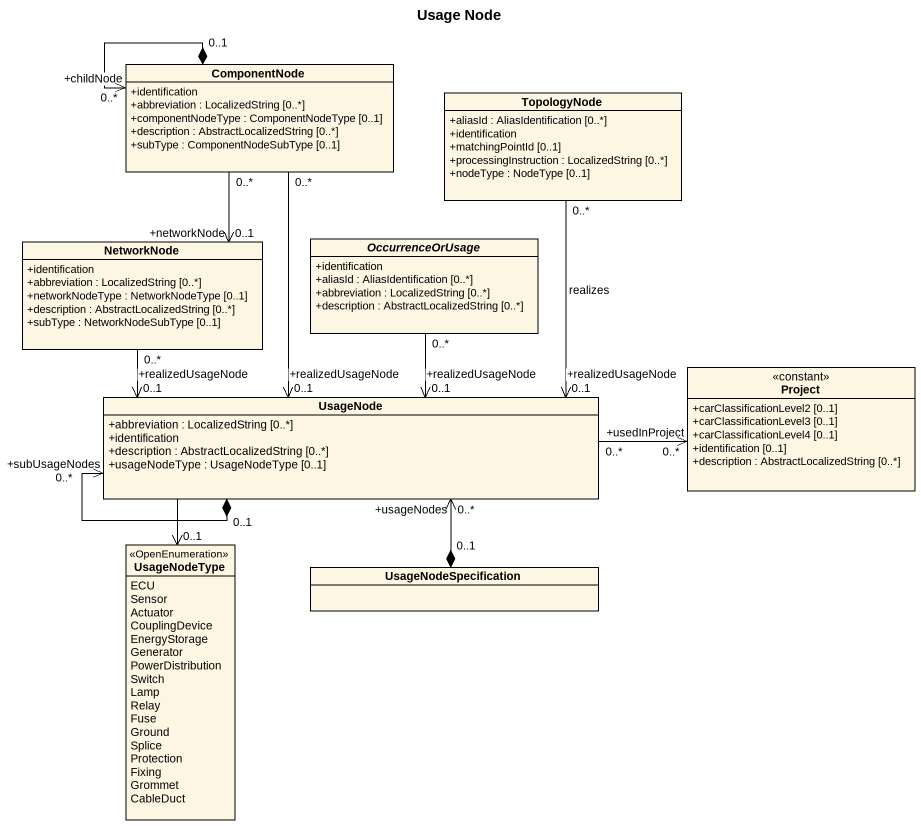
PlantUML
@startuml
title Usage Node
hide circle
hide empty members
skinparam classAttributeIconSize 0
class ComponentNode {
  +identification
  +abbreviation : LocalizedString [0..*]
  +componentNodeType : ComponentNodeType [0..1]
  +description : AbstractLocalizedString [0..*]
  +subType : ComponentNodeSubType [0..1]
}
class TopologyNode {
  +aliasId : AliasIdentification [0..*]
  +identification
  +matchingPointId [0..1]
  +processingInstruction : LocalizedString [0..*]
  +nodeType : NodeType [0..1]
}
class NetworkNode {
  +identification
  +abbreviation : LocalizedString [0..*]
  +networkNodeType : NetworkNodeType [0..1]
  +description : AbstractLocalizedString [0..*]
  +subType : NetworkNodeSubType [0..1]
}
abstract class OccurrenceOrUsage {
  +identification
  +aliasId : AliasIdentification [0..*]
  +abbreviation : LocalizedString [0..*]
  +description : AbstractLocalizedString [0..*]
}
class Project <<constant>> {
  +carClassificationLevel2 [0..1]
  +carClassificationLevel3 [0..1]
  +carClassificationLevel4 [0..1]
  +identification [0..1]
  +description : AbstractLocalizedString [0..*]
}
class UsageNode {
  +abbreviation : LocalizedString [0..*]
  +identification
  +description : AbstractLocalizedString [0..*]
  +usageNodeType : UsageNodeType [0..1]
}
enum UsageNodeType <<OpenEnumeration>> {
  ECU
  Sensor
  Actuator
  CouplingDevice
  EnergyStorage
  Generator
  PowerDistribution
  Switch
  Lamp
  Relay
  Fuse
  Ground
  Splice
  Protection
  Fixing
  Grommet
  CableDuct
}
class UsageNodeSpecification
ComponentNode "0..1" *--> "+childNode\n0..*" ComponentNode
ComponentNode "0..*" --> "+networkNode\n0..1" NetworkNode
ComponentNode "0..*" --> "+realizedUsageNode\n0..1" UsageNode
TopologyNode "0..*" --> "+realizedUsageNode\n0..1" UsageNode : realizes
NetworkNode "0..*" --> "+realizedUsageNode\n0..1" UsageNode
OccurrenceOrUsage "0..*" --> "+realizedUsageNode\n0..1" UsageNode
UsageNode "0..*" -right-> "+usedInProject\n0..*" Project
UsageNode "0..1" *--> "+subUsageNodes\n0..*" UsageNode
UsageNode --> "0..1" UsageNodeType
UsageNode "+usageNodes\n0..*" <--* "0..1" UsageNodeSpecification
@enduml
